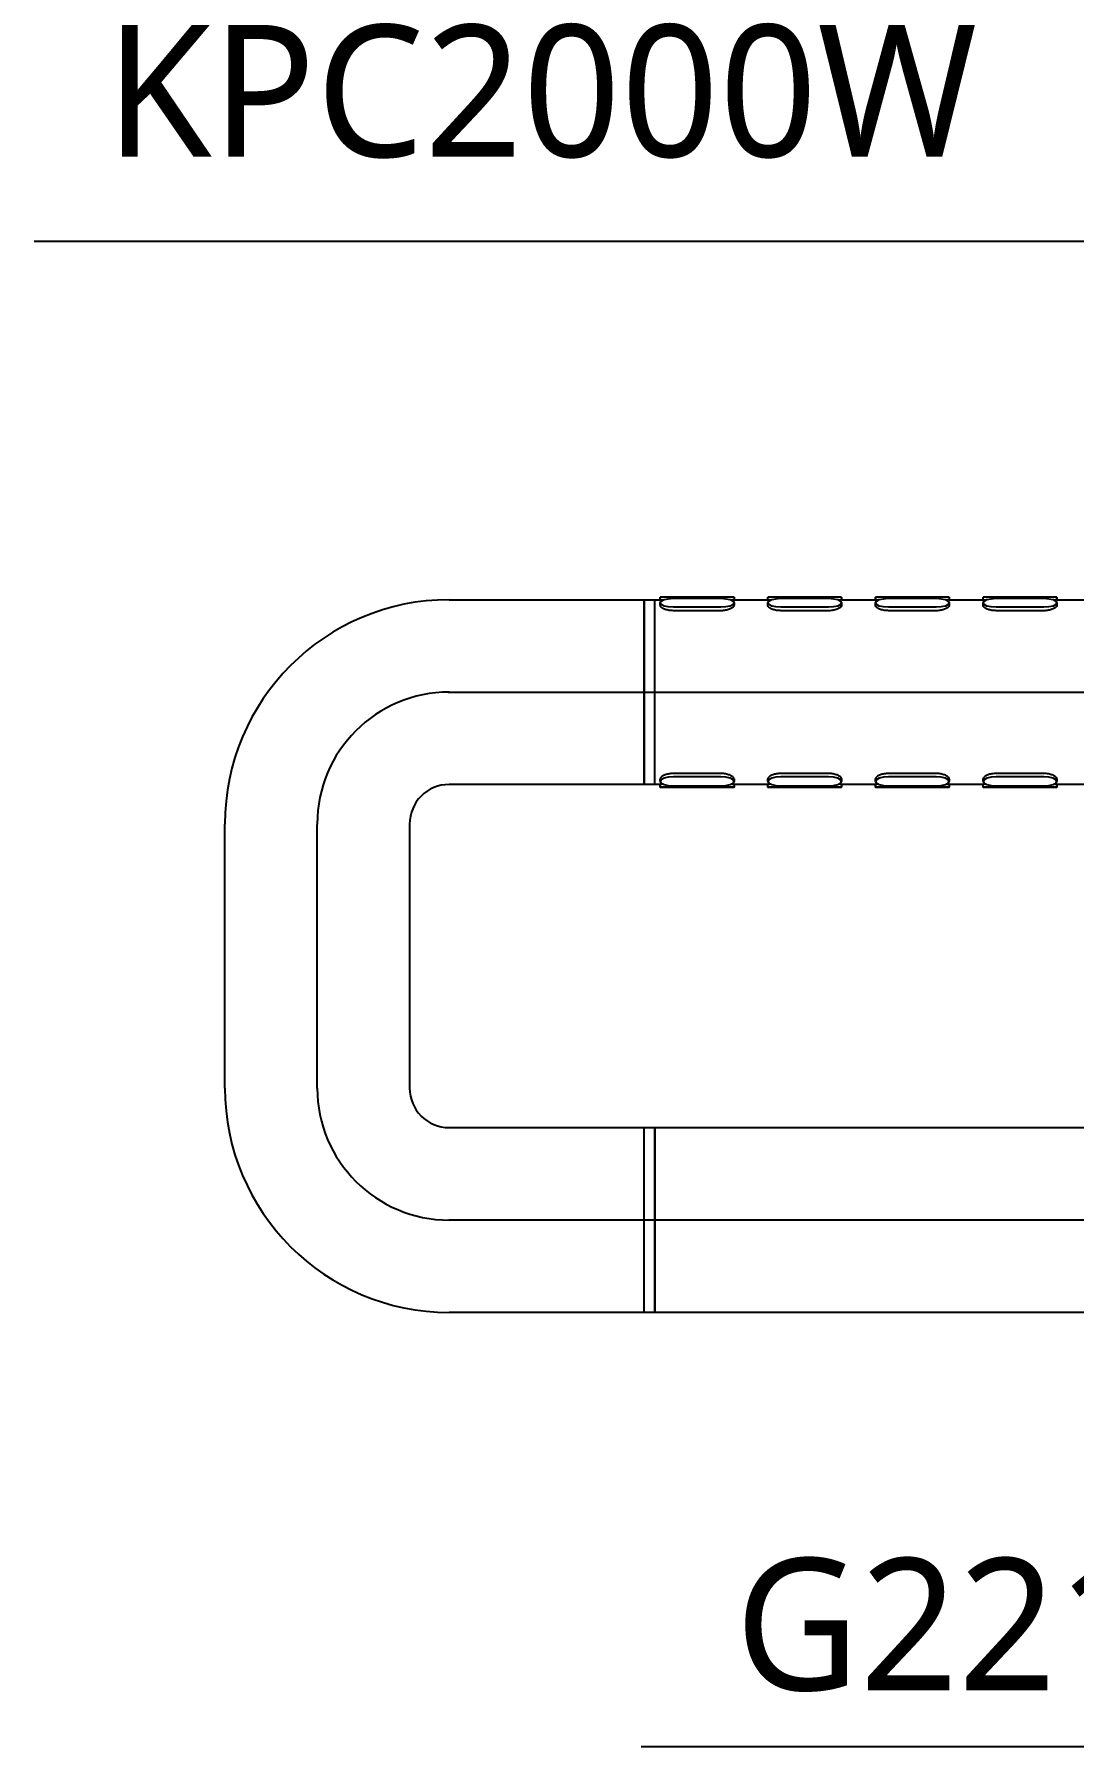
# Model space of a CAD drawing. Header units: millimetres. Extents: x 0 to 4679, y -4094 to -981.
# Drawn here: x 1250.1 to 1447.1, y -3302.4 to -2978 of the extents above; entities that cross this region are included whole.
import ezdxf
from ezdxf.lldxf.tags import DXFTag

# ---------------------------------------------------------------- set-up
doc = ezdxf.new("R2010")
doc.units = ezdxf.units.MM
for name, color, linetype in [('내부선 및 부속', 4, 'Continuous'), ('중심선', 1, 'DASHED'), ('치수선', 7, 'Continuous')]:
    doc.layers.add(name, color=color, linetype=linetype)
doc.styles.add('맑은고딕_치수', font='malgun.ttf', dxfattribs={"height": 25})
tags = doc.linetypes.add('DASHDOT', pattern=[70, 31, -13, 13, -13]).pattern_tags.tags
tags[10:11] = [DXFTag(74, 4), DXFTag(75, 0), DXFTag(340, '0'), DXFTag(46, 0.0), DXFTag(50, 0.0), DXFTag(44, 0.0), DXFTag(45, 0.0)]
tags[8:9] = [DXFTag(74, 4), DXFTag(75, 0), DXFTag(340, '0'), DXFTag(46, 0.0), DXFTag(50, 0.0), DXFTag(44, 0.0), DXFTag(45, 0.0)]
tags[6:7] = [DXFTag(74, 4), DXFTag(75, 0), DXFTag(340, '0'), DXFTag(46, 0.0), DXFTag(50, 0.0), DXFTag(44, 0.0), DXFTag(45, 0.0)]
tags[4:5] = [DXFTag(74, 4), DXFTag(75, 0), DXFTag(340, '0'), DXFTag(46, 0.0), DXFTag(50, 0.0), DXFTag(44, 0.0), DXFTag(45, 0.0)]
tags = doc.linetypes.add('DASHED', pattern=[25.72, 12.86, -12.86]).pattern_tags.tags
tags[6:7] = [DXFTag(74, 4), DXFTag(75, 0), DXFTag(340, '0'), DXFTag(46, 0.0), DXFTag(50, 0.0), DXFTag(44, 0.0), DXFTag(45, 0.0)]
tags[4:5] = [DXFTag(74, 4), DXFTag(75, 0), DXFTag(340, '0'), DXFTag(46, 0.0), DXFTag(50, 0.0), DXFTag(44, 0.0), DXFTag(45, 0.0)]
doc.dimstyles.new('계림치수_맑은고딕', dxfattribs={"dimtxt": 25, "dimasz": 20, "dimexe": 20, "dimexo": 0.0625, "dimgap": 10, "dimtad": 1, "dimdec": 0, "dimzin": 0, "dimdsep": 46, "dimtxsty": '맑은고딕_치수', "dimcen": 0.09, "dimadec": 0, "dimazin": 0, "dimtfac": 1, "dimtdec": 0, "dimtofl": 0, "dimtmove": 0, "dimatfit": 3, "dimfxl": 1, "dimtolj": 1, "dimtzin": 0, "dimarcsym": 0})

msp = doc.modelspace()

# ---------------------------------------------------------------- linework, layer by layer
at = {"layer": '내부선 및 부속', "linetype": 'Continuous'}
for p, q in [((1368.7, -3085.09), (1368.7, -3084.58)), ((1380.2, -3084.58), (1371.2, -3084.58)), ((1371.2, -3084.81), (1380.2, -3084.81)), ((1382.7, -3084.58), (1382.7, -3085.09)), ((1389.1, -3085.09), (1389.1, -3084.58)), ((1400.6, -3084.58), (1391.6, -3084.58)), ((1391.6, -3084.81), (1400.6, -3084.81)), ((1403.1, -3084.58), (1403.1, -3085.09)), ((1409.5, -3085.09), (1409.5, -3084.58)), ((1421, -3084.58), (1412, -3084.58)), ((1412, -3084.81), (1421, -3084.81)), ((1423.5, -3084.58), (1423.5, -3085.09)), ((1429.9, -3085.09), (1429.9, -3084.58)), ((1441.4, -3084.58), (1432.4, -3084.58)), ((1432.4, -3084.81), (1441.4, -3084.81)), ((1443.9, -3084.58), (1443.9, -3085.09)), ((1328.7, -3085.08), (1365.7, -3085.08)), ((1365.7, -3085.08), (1367.7, -3085.08)), ((1365.7, -3085.16), (1365.7, -3085.08)), ((1365.7, -3085.08), (1365.7, -3102.58)), ((1365.7, -3120.08), (1365.7, -3085.16)), ((1367.7, -3085.08), (1368.74, -3085.08)), ((1367.7, -3085.16), (1367.7, -3085.08)), ((1367.7, -3102.57), (1367.7, -3085.08)), ((1367.7, -3120.08), (1367.7, -3085.16)), ((1368.7, -3086.14), (1368.7, -3085.67)), ((1380.2, -3086.52), (1371.2, -3086.52)), ((1380.2, -3087.16), (1371.2, -3087.16)), ((1382.67, -3085.08), (1389.14, -3085.08)), ((1382.7, -3085.67), (1382.7, -3086.14)), ((1389.1, -3086.14), (1389.1, -3085.67)), ((1400.6, -3086.52), (1391.6, -3086.52)), ((1400.6, -3087.16), (1391.6, -3087.16)), ((1403.07, -3085.08), (1409.54, -3085.08)), ((1403.1, -3085.67), (1403.1, -3086.14)), ((1409.5, -3086.14), (1409.5, -3085.67)), ((1421, -3086.52), (1412, -3086.52)), ((1421, -3087.16), (1412, -3087.16)), ((1423.47, -3085.08), (1429.94, -3085.08)), ((1423.5, -3085.67), (1423.5, -3086.14)), ((1429.9, -3086.14), (1429.9, -3085.67)), ((1441.4, -3086.52), (1432.4, -3086.52)), ((1441.4, -3087.16), (1432.4, -3087.16)), ((1443.87, -3085.08), (1450.34, -3085.08)), ((1443.9, -3085.67), (1443.9, -3086.14)), ((1365.7, -3102.58), (1365.7, -3120.08)), ((1367.7, -3120.08), (1367.7, -3102.57)), ((1365.7, -3120.08), (1328.7, -3120.08)), ((1367.7, -3120.08), (1365.7, -3120.08)), ((1368.74, -3120.08), (1367.7, -3120.08)), ((1368.7, -3119.49), (1368.7, -3119.02)), ((1368.7, -3120.58), (1368.7, -3120.08)), ((1380.2, -3118), (1371.2, -3118)), ((1380.2, -3118.64), (1371.2, -3118.64)), ((1371.2, -3120.35), (1380.2, -3120.35)), ((1380.2, -3120.58), (1371.2, -3120.58)), ((1371.2, -3120.59), (1380.2, -3120.59)), ((1389.14, -3120.08), (1382.67, -3120.08)), ((1382.7, -3119.02), (1382.7, -3119.49)), ((1382.7, -3120.08), (1382.7, -3120.58)), ((1389.1, -3119.49), (1389.1, -3119.02)), ((1389.1, -3120.58), (1389.1, -3120.08)), ((1400.6, -3118), (1391.6, -3118)), ((1400.6, -3118.64), (1391.6, -3118.64)), ((1391.6, -3120.35), (1400.6, -3120.35)), ((1400.6, -3120.58), (1391.6, -3120.58)), ((1391.6, -3120.59), (1400.6, -3120.59)), ((1409.54, -3120.08), (1403.07, -3120.08)), ((1403.1, -3119.02), (1403.1, -3119.49)), ((1403.1, -3120.08), (1403.1, -3120.58)), ((1409.5, -3119.49), (1409.5, -3119.02)), ((1409.5, -3120.58), (1409.5, -3120.08)), ((1421, -3118), (1412, -3118)), ((1421, -3118.64), (1412, -3118.64)), ((1412, -3120.35), (1421, -3120.35)), ((1421, -3120.58), (1412, -3120.58)), ((1412, -3120.59), (1421, -3120.59)), ((1429.94, -3120.08), (1423.47, -3120.08)), ((1423.5, -3119.02), (1423.5, -3119.49)), ((1423.5, -3120.08), (1423.5, -3120.58)), ((1429.9, -3119.49), (1429.9, -3119.02)), ((1429.9, -3120.58), (1429.9, -3120.08)), ((1441.4, -3118), (1432.4, -3118)), ((1441.4, -3118.64), (1432.4, -3118.64)), ((1432.4, -3120.35), (1441.4, -3120.35)), ((1441.4, -3120.58), (1432.4, -3120.58)), ((1432.4, -3120.59), (1441.4, -3120.59)), ((1450.34, -3120.08), (1443.87, -3120.08)), ((1443.9, -3119.02), (1443.9, -3119.49)), ((1443.9, -3120.08), (1443.9, -3120.58)), ((1286.2, -3177.58), (1286.2, -3127.58)), ((1321.2, -3127.58), (1321.2, -3177.58)), ((1328.7, -3185.08), (1365.7, -3185.08)), ((1365.7, -3185.08), (1367.7, -3185.08)), ((1365.7, -3211.13), (1365.7, -3185.08)), ((1365.7, -3202.58), (1365.7, -3185.08)), ((1367.7, -3185.08), (1709.7, -3185.08)), ((1367.7, -3211.13), (1367.7, -3185.08)), ((1367.7, -3185.08), (1367.7, -3217.34)), ((1365.7, -3220.08), (1365.7, -3202.58)), ((1365.7, -3220.08), (1365.7, -3211.13)), ((1367.7, -3220.08), (1367.7, -3211.13)), ((1367.7, -3217.34), (1367.7, -3220.08)), ((1365.7, -3220.08), (1328.7, -3220.08)), ((1367.7, -3220.08), (1365.7, -3220.08)), ((1709.7, -3220.08), (1367.7, -3220.08))]:
    msp.add_line(p, q, dxfattribs=at)
at = {"layer": '내부선 및 부속', "linetype": 'Continuous', "flags": 128}
for points in [[(1371.2, -3086.52), (1370.25, -3086.45), (1369.44, -3086.27), (1368.9, -3085.99), (1368.7, -3085.67), (1368.9, -3085.34), (1369.44, -3085.06), (1370.25, -3084.88), (1371.2, -3084.81)], [(1380.2, -3084.81), (1381.16, -3084.88), (1381.97, -3085.06), (1382.51, -3085.34), (1382.7, -3085.67), (1382.51, -3085.99), (1381.97, -3086.27), (1381.16, -3086.45), (1380.2, -3086.52)], [(1391.6, -3086.52), (1390.65, -3086.45), (1389.84, -3086.27), (1389.3, -3085.99), (1389.1, -3085.67), (1389.3, -3085.34), (1389.84, -3085.06), (1390.65, -3084.88), (1391.6, -3084.81)], [(1400.6, -3084.81), (1401.56, -3084.88), (1402.37, -3085.06), (1402.91, -3085.34), (1403.1, -3085.67), (1402.91, -3085.99), (1402.37, -3086.27), (1401.56, -3086.45), (1400.6, -3086.52)], [(1412, -3086.52), (1411.05, -3086.45), (1410.24, -3086.27), (1409.7, -3085.99), (1409.5, -3085.67), (1409.7, -3085.34), (1410.24, -3085.06), (1411.05, -3084.88), (1412, -3084.81)], [(1421, -3084.81), (1421.96, -3084.88), (1422.77, -3085.06), (1423.31, -3085.34), (1423.5, -3085.67), (1423.31, -3085.99), (1422.77, -3086.27), (1421.96, -3086.45), (1421, -3086.52)], [(1432.4, -3086.52), (1431.45, -3086.45), (1430.64, -3086.27), (1430.1, -3085.99), (1429.9, -3085.67), (1430.1, -3085.34), (1430.64, -3085.06), (1431.45, -3084.88), (1432.4, -3084.81)], [(1441.4, -3084.81), (1442.36, -3084.88), (1443.17, -3085.06), (1443.71, -3085.34), (1443.9, -3085.67), (1443.71, -3085.99), (1443.17, -3086.27), (1442.36, -3086.45), (1441.4, -3086.52)], [(1371.2, -3118.64), (1370.25, -3118.7), (1369.44, -3118.89), (1368.9, -3119.17), (1368.7, -3119.49), (1368.9, -3119.82), (1369.44, -3120.1), (1370.25, -3120.29), (1371.2, -3120.35)], [(1371.2, -3120.58), (1370.25, -3120.58), (1369.44, -3120.58), (1368.9, -3120.58), (1368.7, -3120.58), (1368.9, -3120.59), (1369.44, -3120.59), (1370.25, -3120.59), (1371.2, -3120.59)], [(1380.2, -3120.35), (1381.16, -3120.29), (1381.97, -3120.1), (1382.51, -3119.82), (1382.7, -3119.49), (1382.51, -3119.17), (1381.97, -3118.89), (1381.16, -3118.7), (1380.2, -3118.64)], [(1380.2, -3120.59), (1381.16, -3120.59), (1381.97, -3120.59), (1382.51, -3120.59), (1382.7, -3120.58), (1382.51, -3120.58), (1381.97, -3120.58), (1381.16, -3120.58), (1380.2, -3120.58)], [(1391.6, -3118.64), (1390.65, -3118.7), (1389.84, -3118.89), (1389.3, -3119.17), (1389.1, -3119.49), (1389.3, -3119.82), (1389.84, -3120.1), (1390.65, -3120.29), (1391.6, -3120.35)], [(1391.6, -3120.58), (1390.65, -3120.58), (1389.84, -3120.58), (1389.3, -3120.58), (1389.1, -3120.58), (1389.3, -3120.59), (1389.84, -3120.59), (1390.65, -3120.59), (1391.6, -3120.59)], [(1400.6, -3120.35), (1401.56, -3120.29), (1402.37, -3120.1), (1402.91, -3119.82), (1403.1, -3119.49), (1402.91, -3119.17), (1402.37, -3118.89), (1401.56, -3118.7), (1400.6, -3118.64)], [(1400.6, -3120.59), (1401.56, -3120.59), (1402.37, -3120.59), (1402.91, -3120.59), (1403.1, -3120.58), (1402.91, -3120.58), (1402.37, -3120.58), (1401.56, -3120.58), (1400.6, -3120.58)], [(1412, -3118.64), (1411.05, -3118.7), (1410.24, -3118.89), (1409.7, -3119.17), (1409.5, -3119.49), (1409.7, -3119.82), (1410.24, -3120.1), (1411.05, -3120.29), (1412, -3120.35)], [(1412, -3120.58), (1411.05, -3120.58), (1410.24, -3120.58), (1409.7, -3120.58), (1409.5, -3120.58), (1409.7, -3120.59), (1410.24, -3120.59), (1411.05, -3120.59), (1412, -3120.59)], [(1421, -3120.35), (1421.96, -3120.29), (1422.77, -3120.1), (1423.31, -3119.82), (1423.5, -3119.49), (1423.31, -3119.17), (1422.77, -3118.89), (1421.96, -3118.7), (1421, -3118.64)], [(1421, -3120.59), (1421.96, -3120.59), (1422.77, -3120.59), (1423.31, -3120.59), (1423.5, -3120.58), (1423.31, -3120.58), (1422.77, -3120.58), (1421.96, -3120.58), (1421, -3120.58)], [(1432.4, -3118.64), (1431.45, -3118.7), (1430.64, -3118.89), (1430.1, -3119.17), (1429.9, -3119.49), (1430.1, -3119.82), (1430.64, -3120.1), (1431.45, -3120.29), (1432.4, -3120.35)], [(1432.4, -3120.58), (1431.45, -3120.58), (1430.64, -3120.58), (1430.1, -3120.58), (1429.9, -3120.58), (1430.1, -3120.59), (1430.64, -3120.59), (1431.45, -3120.59), (1432.4, -3120.59)], [(1441.4, -3120.35), (1442.36, -3120.29), (1443.17, -3120.1), (1443.71, -3119.82), (1443.9, -3119.49), (1443.71, -3119.17), (1443.17, -3118.89), (1442.36, -3118.7), (1441.4, -3118.64)], [(1441.4, -3120.59), (1442.36, -3120.59), (1443.17, -3120.59), (1443.71, -3120.59), (1443.9, -3120.58), (1443.71, -3120.58), (1443.17, -3120.58), (1442.36, -3120.58), (1441.4, -3120.58)]]:
    msp.add_lwpolyline(points, dxfattribs=at)
at = {"layer": '내부선 및 부속', "linetype": 'Continuous'}
for centre, radius, start, end in [((1370.58, -4033.24), 948.66, 89.96224, 90.11323), ((1380.83, -4033.24), 948.66, 89.88677, 90.03776), ((1390.98, -4033.24), 948.66, 89.96224, 90.11323), ((1401.23, -4033.24), 948.66, 89.88677, 90.03776), ((1411.38, -4033.26), 948.68, 89.96224, 90.11323), ((1421.63, -4033.24), 948.66, 89.88677, 90.03776), ((1431.78, -4033.24), 948.66, 89.96224, 90.11323), ((1442.03, -4033.2), 948.62, 89.88676, 90.03776), ((1328.7, -3127.58), 42.5, 90, 180), ((1328.7, -3127.58), 7.5, 90, 180), ((1328.7, -3177.58), 42.5, 180, 270), ((1328.7, -3177.58), 7.5, 180, 270)]:
    msp.add_arc(centre, radius, start, end, dxfattribs=at)
for points, knots in [([(1369.27, -3085.15), (1369.21, -3085.15), (1368.95, -3085.12), (1368.74, -3085.09), (1368.74, -3085.09), (1368.74, -3085.09)], [0, 0, 0, 0, 0.159519, 0.668836, 1, 1, 1, 1]), ([(1371.2, -3087.16), (1370.93, -3087.15), (1370.37, -3087.12), (1369.62, -3086.92), (1369.06, -3086.65), (1368.74, -3086.37), (1368.74, -3086.2), (1368.74, -3086.14)], [0, 0, 0, 0, 0.213251, 0.426439, 0.64101, 0.856494, 1, 1, 1, 1]), ([(1382.67, -3086.14), (1382.68, -3086.17), (1382.72, -3086.29), (1382.49, -3086.54), (1382.02, -3086.83), (1381.32, -3087.06), (1380.68, -3087.15), (1380.3, -3087.16), (1380.2, -3087.16)], [0, 0, 0, 0, 0.070496, 0.282948, 0.496153, 0.711262, 0.926475, 1, 1, 1, 1]), ([(1382.67, -3085.09), (1382.68, -3085.09), (1382.72, -3085.08), (1382.54, -3085.11), (1382.26, -3085.14), (1382.15, -3085.15)], [0, 0, 0, 0, 0.162431, 0.669942, 1, 1, 1, 1]), ([(1389.67, -3085.15), (1389.61, -3085.15), (1389.35, -3085.12), (1389.14, -3085.09), (1389.14, -3085.09), (1389.14, -3085.09)], [0, 0, 0, 0, 0.159519, 0.668836, 1, 1, 1, 1]), ([(1391.6, -3087.16), (1391.33, -3087.15), (1390.77, -3087.12), (1390.02, -3086.92), (1389.46, -3086.65), (1389.14, -3086.37), (1389.14, -3086.2), (1389.14, -3086.14)], [0, 0, 0, 0, 0.213251, 0.426439, 0.64101, 0.856494, 1, 1, 1, 1]), ([(1403.07, -3086.14), (1403.08, -3086.17), (1403.12, -3086.29), (1402.89, -3086.54), (1402.42, -3086.83), (1401.72, -3087.06), (1401.08, -3087.15), (1400.7, -3087.16), (1400.6, -3087.16)], [0, 0, 0, 0, 0.070496, 0.282948, 0.496152, 0.711248, 0.926475, 1, 1, 1, 1]), ([(1403.07, -3085.09), (1403.08, -3085.09), (1403.12, -3085.08), (1402.94, -3085.11), (1402.66, -3085.14), (1402.55, -3085.15)], [0, 0, 0, 0, 0.162431, 0.669942, 1, 1, 1, 1]), ([(1410.07, -3085.15), (1410.01, -3085.15), (1409.75, -3085.12), (1409.54, -3085.09), (1409.54, -3085.09), (1409.54, -3085.09)], [0, 0, 0, 0, 0.159519, 0.668836, 1, 1, 1, 1]), ([(1412, -3087.16), (1411.73, -3087.15), (1411.17, -3087.12), (1410.42, -3086.92), (1409.86, -3086.65), (1409.54, -3086.37), (1409.54, -3086.2), (1409.54, -3086.14)], [0, 0, 0, 0, 0.213249, 0.426443, 0.641013, 0.856496, 1, 1, 1, 1]), ([(1423.47, -3086.14), (1423.48, -3086.17), (1423.52, -3086.29), (1423.29, -3086.54), (1422.82, -3086.83), (1422.12, -3087.06), (1421.48, -3087.15), (1421.1, -3087.16), (1421, -3087.16)], [0, 0, 0, 0, 0.070496, 0.282948, 0.496153, 0.711255, 0.926475, 1, 1, 1, 1]), ([(1423.47, -3085.09), (1423.48, -3085.09), (1423.52, -3085.08), (1423.34, -3085.11), (1423.06, -3085.14), (1422.95, -3085.15)], [0, 0, 0, 0, 0.162431, 0.669942, 1, 1, 1, 1]), ([(1430.47, -3085.15), (1430.41, -3085.15), (1430.15, -3085.12), (1429.94, -3085.09), (1429.94, -3085.09), (1429.94, -3085.09)], [0, 0, 0, 0, 0.159519, 0.668836, 1, 1, 1, 1]), ([(1432.4, -3087.16), (1432.13, -3087.15), (1431.57, -3087.12), (1430.82, -3086.92), (1430.26, -3086.65), (1429.94, -3086.37), (1429.94, -3086.2), (1429.94, -3086.14)], [0, 0, 0, 0, 0.21325, 0.426445, 0.641011, 0.856495, 1, 1, 1, 1]), ([(1443.87, -3086.14), (1443.88, -3086.17), (1443.92, -3086.29), (1443.69, -3086.54), (1443.22, -3086.83), (1442.52, -3087.06), (1441.88, -3087.15), (1441.5, -3087.16), (1441.4, -3087.16)], [0, 0, 0, 0, 0.070496, 0.28295, 0.496154, 0.711255, 0.926475, 1, 1, 1, 1]), ([(1443.87, -3085.09), (1443.88, -3085.09), (1443.92, -3085.08), (1443.74, -3085.11), (1443.46, -3085.14), (1443.35, -3085.15)], [0, 0, 0, 0, 0.162431, 0.669944, 1, 1, 1, 1]), ([(1371.2, -3118), (1370.93, -3118.01), (1370.37, -3118.04), (1369.62, -3118.24), (1369.06, -3118.51), (1368.74, -3118.8), (1368.74, -3118.96), (1368.74, -3119.02)], [0, 0, 0, 0, 0.213251, 0.426439, 0.64101, 0.856494, 1, 1, 1, 1]), ([(1369.28, -3120.01), (1369.21, -3120.02), (1368.95, -3120.05), (1368.74, -3120.08), (1368.74, -3120.08), (1368.74, -3120.08)], [0, 0, 0, 0, 0.1628475, 0.6618735, 1, 1, 1, 1]), ([(1382.67, -3119.02), (1382.68, -3118.99), (1382.72, -3118.87), (1382.49, -3118.62), (1382.02, -3118.33), (1381.32, -3118.1), (1380.68, -3118.01), (1380.3, -3118), (1380.2, -3118)], [0, 0, 0, 0, 0.070496, 0.282948, 0.496153, 0.711262, 0.926475, 1, 1, 1, 1]), ([(1382.67, -3120.08), (1382.68, -3120.08), (1382.72, -3120.09), (1382.54, -3120.06), (1382.26, -3120.03), (1382.14, -3120.01)], [0, 0, 0, 0, 0.172883, 0.669953, 1, 1, 1, 1]), ([(1391.6, -3118), (1391.33, -3118.01), (1390.77, -3118.04), (1390.02, -3118.24), (1389.46, -3118.51), (1389.14, -3118.8), (1389.14, -3118.96), (1389.14, -3119.02)], [0, 0, 0, 0, 0.213251, 0.426439, 0.64101, 0.856494, 1, 1, 1, 1]), ([(1389.68, -3120.01), (1389.61, -3120.02), (1389.35, -3120.05), (1389.14, -3120.08), (1389.14, -3120.08), (1389.14, -3120.08)], [0, 0, 0, 0, 0.1628475, 0.6618735, 1, 1, 1, 1]), ([(1403.07, -3119.02), (1403.08, -3118.99), (1403.12, -3118.87), (1402.89, -3118.62), (1402.42, -3118.33), (1401.72, -3118.1), (1401.08, -3118.01), (1400.7, -3118), (1400.6, -3118)], [0, 0, 0, 0, 0.070496, 0.282948, 0.496152, 0.711248, 0.926475, 1, 1, 1, 1]), ([(1403.07, -3120.08), (1403.08, -3120.08), (1403.12, -3120.09), (1402.94, -3120.06), (1402.66, -3120.03), (1402.54, -3120.01)], [0, 0, 0, 0, 0.172883, 0.669953, 1, 1, 1, 1]), ([(1412, -3118), (1411.73, -3118.01), (1411.17, -3118.04), (1410.42, -3118.24), (1409.86, -3118.51), (1409.54, -3118.8), (1409.54, -3118.96), (1409.54, -3119.02)], [0, 0, 0, 0, 0.213249, 0.426443, 0.641013, 0.856496, 1, 1, 1, 1]), ([(1410.08, -3120.01), (1410.01, -3120.02), (1409.75, -3120.05), (1409.54, -3120.08), (1409.54, -3120.08), (1409.54, -3120.08)], [0, 0, 0, 0, 0.1628475, 0.6618735, 1, 1, 1, 1]), ([(1423.47, -3119.02), (1423.48, -3118.99), (1423.52, -3118.87), (1423.29, -3118.62), (1422.82, -3118.33), (1422.12, -3118.1), (1421.48, -3118.01), (1421.1, -3118), (1421, -3118)], [0, 0, 0, 0, 0.070496, 0.282948, 0.496153, 0.711255, 0.926475, 1, 1, 1, 1]), ([(1423.47, -3120.08), (1423.48, -3120.08), (1423.52, -3120.09), (1423.34, -3120.06), (1423.06, -3120.03), (1422.94, -3120.01)], [0, 0, 0, 0, 0.172883, 0.669953, 1, 1, 1, 1]), ([(1432.4, -3118), (1432.13, -3118.01), (1431.57, -3118.04), (1430.82, -3118.24), (1430.26, -3118.51), (1429.94, -3118.8), (1429.94, -3118.96), (1429.94, -3119.02)], [0, 0, 0, 0, 0.21325, 0.426445, 0.641011, 0.856495, 1, 1, 1, 1]), ([(1430.48, -3120.01), (1430.41, -3120.02), (1430.15, -3120.05), (1429.94, -3120.08), (1429.94, -3120.08), (1429.94, -3120.08)], [0, 0, 0, 0, 0.162838, 0.66187, 1, 1, 1, 1]), ([(1443.87, -3119.02), (1443.88, -3118.99), (1443.92, -3118.87), (1443.69, -3118.62), (1443.22, -3118.33), (1442.52, -3118.1), (1441.88, -3118.01), (1441.5, -3118), (1441.4, -3118)], [0, 0, 0, 0, 0.070496, 0.28295, 0.496154, 0.711256, 0.926475, 1, 1, 1, 1]), ([(1443.87, -3120.08), (1443.88, -3120.08), (1443.92, -3120.09), (1443.74, -3120.06), (1443.46, -3120.03), (1443.34, -3120.01)], [0, 0, 0, 0, 0.172883, 0.669955, 1, 1, 1, 1])]:
    msp.add_open_spline(points, degree=3, knots=knots, dxfattribs=at)
at = {"layer": '중심선', "linetype": 'DASHDOT'}
for p, q in [((1328.53, -3102.58), (1823.54, -3102.58)), ((1303.7, -3177.65), (1303.7, -3127.67)), ((1897.6, -3202.58), (1328.62, -3202.58))]:
    msp.add_line(p, q, dxfattribs=at)
for centre, start, end in [((1328.7, -3127.58), 90, 180), ((1328.7, -3177.58), 180, 270)]:
    msp.add_arc(centre, 25, start, end, dxfattribs=at)

# ---------------------------------------------------------------- texts
at = {"layer": '치수선', "char_height": 25, "width": 380.4469, "attachment_point": 1, "line_spacing_factor": 0.963855, "style": '맑은고딕_치수'}
for s, insert in [('\\A1;KPC2000W', (1263.56, -2976.18)), ('\\A1;G221B', (1382.85, -3266.64))]:
    msp.add_mtext(s, dxfattribs=dict(at, insert=insert))

# ---------------------------------------------------------------- leaders
at = {"layer": '치수선'}
for points in [[(1523, -3085.08), (1451.02, -3017.25), (1250.05, -3017.25)], [(1675, -3225.5), (1526.79, -3302.36), (1365.09, -3302.36)]]:
    msp.add_leader(points, dimstyle='계림치수_맑은고딕', dxfattribs=at)

doc.saveas('drawing.dxf')
